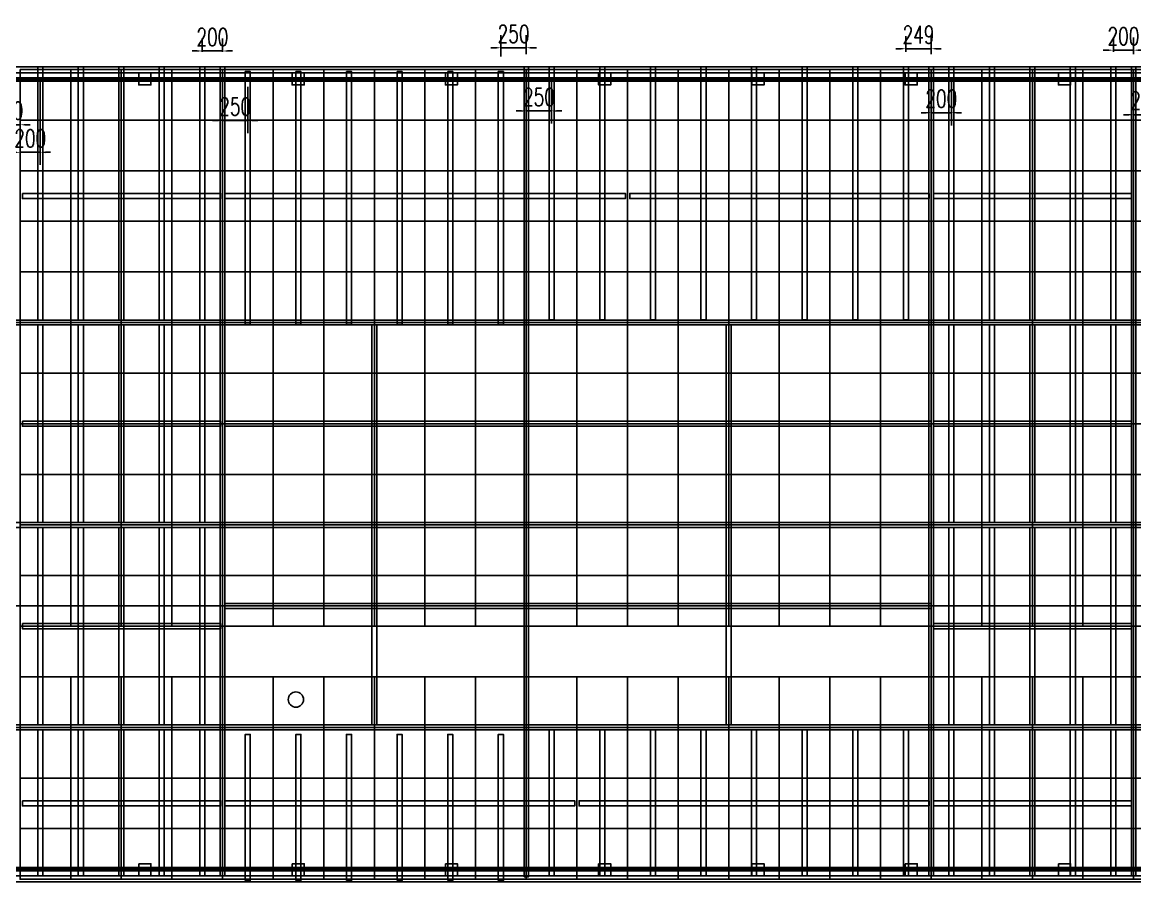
# Model space of a CAD drawing. Header units: millimetres. Extents: x -38645 to 143575, y -84298 to 156976.
# Drawn here: x 119966 to 130956, y -46953 to -38461 of the extents above; entities that cross this region are included whole.
import ezdxf

# ---------------------------------------------------------------- set-up
doc = ezdxf.new("R2010")
doc.units = ezdxf.units.MM
doc.header["$LTSCALE"] = 1000
for name, color, linetype in [('DOTE', 1, 'Continuous'), ('W-FLOAT_BOWL浮筒', 253, 'Continuous'), ('W-PLASTIC_RAILINGS塑木栏杆', 6, 'Continuous'), ('W-STEEL_FRAME钢架', 3, 'Continuous'), ('W-STEEL_KEEL钢龙骨', 5, 'Continuous')]:
    doc.layers.add(name, color=color, linetype=linetype)
doc.styles.add('STANDARD_T3', font='simplex.shx', dxfattribs={"width": 0.7, "bigfont": 'gbcbig.shx'})
doc.dimstyles.new('W&&50', dxfattribs={"dimtxt": 175, "dimasz": 50, "dimexe": 125, "dimexo": 150, "dimgap": 50, "dimtad": 1, "dimdec": 0, "dimzin": 0, "dimdsep": 46, "dimtxsty": 'STANDARD_T3', "dimcen": 0.09, "dimclrd": 1, "dimclre": 1, "dimclrt": 7, "dimazin": 2, "dimtfac": 1, "dimtdec": 0, "dimtix": 1, "dimtmove": 2, "dimatfit": 3, "dimfxl": 100, "dimtolj": 1, "dimtzin": 0, "dimarcsym": 0})

# ---------------------------------------------------------------- blocks, each defined once
blk = doc.blocks.new('*U303')
at = {"layer": 'W-STEEL_KEEL钢龙骨'}
for points in [[(-25, 3996), (25, 3996), (25, 1496), (-25, 1496)], [(-25, 1447), (25, 1447), (25, -505), (-25, -505)], [(-25, -2505), (25, -2505), (25, -553), (-25, -553)], [(-25, -3996), (25, -3996), (25, -2553), (-25, -2553)]]:
    blk.add_lwpolyline(points, close=True, dxfattribs=at)
blk = doc.blocks.new('*U304')
at = {"layer": 'W-STEEL_FRAME钢架', "color": 0, "linetype": 'ByBlock', "lineweight": -2, "transparency": 16777216}
for p in [(0, 0), (400, 0), (800, 0), (1200, 0), (1600, 0)]:
    blk.add_blockref('*U303', p, dxfattribs=at)
blk = doc.blocks.new('*U307')
at = {"layer": 'W-STEEL_KEEL钢龙骨'}
for points in [[(-25, 3996), (25, 3996), (25, 1496), (-25, 1496)], [(-25, -3996), (25, -3996), (25, -2553), (-25, -2553)]]:
    blk.add_lwpolyline(points, close=True, dxfattribs=at)
blk = doc.blocks.new('*U308')
at = {"layer": 'W-STEEL_FRAME钢架', "color": 0, "linetype": 'ByBlock', "lineweight": -2, "transparency": 16777216}
for p in [(0, 0), (500, 0), (1000, 0), (1500, 0), (2000, 0), (2500, 0)]:
    blk.add_blockref('*U307', p, dxfattribs=at)
blk = doc.blocks.new('*U309')
at = {"layer": 'W-STEEL_KEEL钢龙骨'}
for points in [[(-25, 3996), (25, 3996), (25, 1496), (-25, 1496)], [(-25, -3996), (25, -3996), (25, -2553), (-25, -2553)]]:
    blk.add_lwpolyline(points, close=True, dxfattribs=at)
blk = doc.blocks.new('*U310')
at = {"layer": 'W-STEEL_FRAME钢架', "color": 0, "linetype": 'ByBlock', "lineweight": -2, "transparency": 16777216}
for p in [(0, 0), (500, 0), (1000, 0), (1500, 0), (2000, 0), (2500, 0), (3000, 0), (3500, 0)]:
    blk.add_blockref('*U309', p, dxfattribs=at)
blk = doc.blocks.new('*U329')
at = {"layer": 'W-STEEL_FRAME钢架'}
blk.add_lwpolyline([(-60, 60), (60, 60), (60, -60), (-60, -60)], close=True, dxfattribs=at)
blk = doc.blocks.new('*U330')
at = {"layer": 'W-STEEL_FRAME钢架', "color": 0, "linetype": 'ByBlock', "lineweight": -2, "transparency": 16777216}
for p in [(15140, 0), (16654, 0), (18168, 0), (19682, 0), (21196, 0), (22710, 0), (24224, 0)]:
    blk.add_blockref('*U329', p, dxfattribs=at)
blk = doc.blocks.new('*U331')
at = {"layer": 'W-STEEL_FRAME钢架'}
blk.add_lwpolyline([(-60, 60), (60, 60), (60, -60), (-60, -60)], close=True, dxfattribs=at)
blk = doc.blocks.new('*U332')
at = {"layer": 'W-STEEL_FRAME钢架', "color": 0, "linetype": 'ByBlock', "lineweight": -2, "transparency": 16777216}
for p in [(15140, 0), (16654, 0), (18168, 0), (19682, 0), (21196, 0), (22710, 0), (24224, 0)]:
    blk.add_blockref('*U331', p, dxfattribs=at)
blk = doc.blocks.new('9040')
for centre in [(750, -3750), (8250, -3750)]:
    blk.add_circle(centre, 75)
at = {"layer": 'DOTE'}
for p, q in [((0, -5000), (0, 1000)), ((3000, -5000), (3000, 1000)), ((6000, -5000), (6000, 1000)), ((9000, -5000), (9000, 1000)), ((-1000, 0), (10000, 0)), ((-1000, -2800), (10000, -2800)), ((-1000, -4000), (10000, -4000))]:
    blk.add_line(p, q, dxfattribs=at)
at = {"layer": 'W-STEEL_FRAME钢架'}
blk.add_lwpolyline([(0, 0), (9000, 0), (9000, -4000), (0, -4000)], close=True, dxfattribs=at)
blk = doc.blocks.new('7040')
blk.add_circle((725, -3725), 75)
at = {"layer": 'DOTE'}
for p, q in [((0, -5000), (0, 1000)), ((3000, -5000), (3000, 1000)), ((7000, -5000), (7000, 1000)), ((-1000, 0), (8000, 0)), ((-1000, -2800), (8000, -2800)), ((-1000, -4000), (8000, -4000))]:
    blk.add_line(p, q, dxfattribs=at)
blk = doc.blocks.new('*U320')
at = {"layer": 'W-STEEL_KEEL钢龙骨'}
for points in [[(-25, 3996), (25, 3996), (25, 1496), (-25, 1496)], [(-25, 1447), (25, 1447), (25, -505), (-25, -505)], [(-25, -2505), (25, -2505), (25, -553), (-25, -553)], [(-25, -3996), (25, -3996), (25, -2553), (-25, -2553)]]:
    blk.add_lwpolyline(points, close=True, dxfattribs=at)
blk = doc.blocks.new('*U321')
at = {"layer": 'W-STEEL_FRAME钢架', "color": 0, "linetype": 'ByBlock', "lineweight": -2, "transparency": 16777216}
for p in [(0, 0), (400, 0), (800, 0), (1200, 0), (1600, 0)]:
    blk.add_blockref('*U320', p, dxfattribs=at)
blk = doc.blocks.new('*D344')
at = {"layer": 'Defpoints', "color": 0, "transparency": 16777216}
for p in [(119695, -38903), (119945, -38928), (119945, -39474)]:
    blk.add_point(p, dxfattribs=at)
at = {"layer": 'W-STEEL_FRAME钢架', "color": 1, "lineweight": -2, "transparency": 16777216}
for p, q in [((119695, -39053), (119695, -39599)), ((119945, -39078), (119945, -39599)), ((119645, -39474), (119595, -39474)), ((119695, -39474), (119945, -39474)), ((119995, -39474), (120045, -39474))]:
    blk.add_line(p, q, dxfattribs=at)
at = {"layer": 'W-STEEL_FRAME钢架', "color": 1, "transparency": 16777216}
for points in [[(119645, -39466), (119645, -39482), (119695, -39474)], [(119995, -39466), (119995, -39482), (119945, -39474)]]:
    blk.add_solid(points, dxfattribs=at)
at = {"layer": 'W-STEEL_FRAME钢架', "color": 7, "transparency": 16777216, "insert": (119820, -39336), "char_height": 175, "attachment_point": 5, "style": 'STANDARD_T3'}
blk.add_mtext('\\A1;250', dxfattribs=at)
blk = doc.blocks.new('*D345')
at = {"layer": 'Defpoints', "color": 0, "transparency": 16777216}
for p in [(120145, -38903), (119945, -38928), (120145, -39746)]:
    blk.add_point(p, dxfattribs=at)
at = {"layer": 'W-STEEL_FRAME钢架', "color": 1, "lineweight": -2, "transparency": 16777216}
for p, q in [((119945, -39078), (119945, -39871)), ((120145, -39053), (120145, -39871)), ((119895, -39746), (119845, -39746)), ((119945, -39746), (120145, -39746)), ((120195, -39746), (120245, -39746))]:
    blk.add_line(p, q, dxfattribs=at)
at = {"layer": 'W-STEEL_FRAME钢架', "color": 1, "transparency": 16777216}
for points in [[(119895, -39738), (119895, -39755), (119945, -39746)], [(120195, -39738), (120195, -39755), (120145, -39746)]]:
    blk.add_solid(points, dxfattribs=at)
at = {"layer": 'W-STEEL_FRAME钢架', "color": 7, "transparency": 16777216, "insert": (120045, -39609), "char_height": 175, "attachment_point": 5, "style": 'STANDARD_T3'}
blk.add_mtext('\\A1;200', dxfattribs=at)
blk = doc.blocks.new('*D346')
at = {"layer": 'Defpoints', "color": 0, "transparency": 16777216}
for p in [(121945, -38745), (121745, -38903), (121945, -38903)]:
    blk.add_point(p, dxfattribs=at)
at = {"layer": 'W-STEEL_FRAME钢架', "color": 1, "lineweight": -2, "transparency": 16777216}
for p, q in [((121745, -38753), (121745, -38620)), ((121945, -38753), (121945, -38620)), ((121695, -38745), (121645, -38745)), ((121745, -38745), (121945, -38745)), ((121995, -38745), (122045, -38745))]:
    blk.add_line(p, q, dxfattribs=at)
at = {"layer": 'W-STEEL_FRAME钢架', "color": 1, "transparency": 16777216}
for points in [[(121695, -38737), (121695, -38753), (121745, -38745)], [(121995, -38737), (121995, -38753), (121945, -38745)]]:
    blk.add_solid(points, dxfattribs=at)
at = {"layer": 'W-STEEL_FRAME钢架', "color": 7, "transparency": 16777216, "insert": (121845, -38608), "char_height": 175, "attachment_point": 5, "style": 'STANDARD_T3'}
blk.add_mtext('\\A1;200', dxfattribs=at)
blk = doc.blocks.new('*D347')
at = {"layer": 'Defpoints', "color": 0, "transparency": 16777216}
for p in [(121945, -38903), (122194, -38949), (122194, -39432)]:
    blk.add_point(p, dxfattribs=at)
at = {"layer": 'W-STEEL_FRAME钢架', "color": 1, "lineweight": -2, "transparency": 16777216}
for p, q in [((121945, -39053), (121945, -39557)), ((122194, -39099), (122194, -39557)), ((121895, -39432), (121845, -39432)), ((121945, -39432), (122194, -39432)), ((122244, -39432), (122294, -39432))]:
    blk.add_line(p, q, dxfattribs=at)
at = {"layer": 'W-STEEL_FRAME钢架', "color": 1, "transparency": 16777216}
for points in [[(121895, -39423), (121895, -39440), (121945, -39432)], [(122244, -39423), (122244, -39440), (122194, -39432)]]:
    blk.add_solid(points, dxfattribs=at)
at = {"layer": 'W-STEEL_FRAME钢架', "color": 7, "transparency": 16777216, "insert": (122070, -39294), "char_height": 175, "attachment_point": 5, "style": 'STANDARD_T3'}
blk.add_mtext('\\A1;250', dxfattribs=at)
blk = doc.blocks.new('*D348')
at = {"layer": 'Defpoints', "color": 0, "transparency": 16777216}
for p in [(124945, -38713), (124694, -38949), (124945, -38928)]:
    blk.add_point(p, dxfattribs=at)
at = {"layer": 'W-STEEL_FRAME钢架', "color": 1, "lineweight": -2, "transparency": 16777216}
for p, q in [((124694, -38799), (124694, -38588)), ((124945, -38778), (124945, -38588)), ((124644, -38713), (124594, -38713)), ((124694, -38713), (124945, -38713)), ((124995, -38713), (125045, -38713))]:
    blk.add_line(p, q, dxfattribs=at)
at = {"layer": 'W-STEEL_FRAME钢架', "color": 1, "transparency": 16777216}
for points in [[(124644, -38705), (124644, -38722), (124694, -38713)], [(124995, -38705), (124995, -38722), (124945, -38713)]]:
    blk.add_solid(points, dxfattribs=at)
at = {"layer": 'W-STEEL_FRAME钢架', "color": 7, "transparency": 16777216, "insert": (124820, -38576), "char_height": 175, "attachment_point": 5, "style": 'STANDARD_T3'}
blk.add_mtext('\\A1;250', dxfattribs=at)
blk = doc.blocks.new('*D349')
at = {"layer": 'Defpoints', "color": 0, "transparency": 16777216}
for p in [(124946, -38903), (125196, -38903), (125196, -39337)]:
    blk.add_point(p, dxfattribs=at)
at = {"layer": 'W-STEEL_FRAME钢架', "color": 1, "lineweight": -2, "transparency": 16777216}
for p, q in [((124946, -39053), (124946, -39462)), ((125196, -39053), (125196, -39462)), ((124896, -39337), (124846, -39337)), ((124946, -39337), (125196, -39337)), ((125246, -39337), (125296, -39337))]:
    blk.add_line(p, q, dxfattribs=at)
at = {"layer": 'W-STEEL_FRAME钢架', "color": 1, "transparency": 16777216}
for points in [[(124896, -39329), (124896, -39346), (124946, -39337)], [(125246, -39329), (125246, -39346), (125196, -39337)]]:
    blk.add_solid(points, dxfattribs=at)
at = {"layer": 'W-STEEL_FRAME钢架', "color": 7, "transparency": 16777216, "insert": (125071, -39200), "char_height": 175, "attachment_point": 5, "style": 'STANDARD_T3'}
blk.add_mtext('\\A1;250', dxfattribs=at)
blk = doc.blocks.new('*D337')
at = {"layer": 'Defpoints', "color": 0, "transparency": 16777216}
for p in [(128945, -38723), (128696, -38903), (128945, -38928)]:
    blk.add_point(p, dxfattribs=at)
at = {"layer": 'W-STEEL_FRAME钢架', "color": 1, "lineweight": -2, "transparency": 16777216}
for p, q in [((128696, -38753), (128696, -38598)), ((128945, -38778), (128945, -38598)), ((128646, -38723), (128596, -38723)), ((128696, -38723), (128945, -38723)), ((128995, -38723), (129045, -38723))]:
    blk.add_line(p, q, dxfattribs=at)
at = {"layer": 'W-STEEL_FRAME钢架', "color": 1, "transparency": 16777216}
for points in [[(128646, -38714), (128646, -38731), (128696, -38723)], [(128995, -38714), (128995, -38731), (128945, -38723)]]:
    blk.add_solid(points, dxfattribs=at)
at = {"layer": 'W-STEEL_FRAME钢架', "color": 7, "transparency": 16777216, "insert": (128820, -38585), "char_height": 175, "attachment_point": 5, "style": 'STANDARD_T3'}
blk.add_mtext('\\A1;249', dxfattribs=at)
blk = doc.blocks.new('*D350')
at = {"layer": 'Defpoints', "color": 0, "transparency": 16777216}
for p in [(128945, -38903), (129145, -38903), (129145, -39355)]:
    blk.add_point(p, dxfattribs=at)
at = {"layer": 'W-STEEL_FRAME钢架', "color": 1, "lineweight": -2, "transparency": 16777216}
for p, q in [((128945, -39053), (128945, -39480)), ((129145, -39053), (129145, -39480)), ((128895, -39355), (128845, -39355)), ((128945, -39355), (129145, -39355)), ((129195, -39355), (129245, -39355))]:
    blk.add_line(p, q, dxfattribs=at)
at = {"layer": 'W-STEEL_FRAME钢架', "color": 1, "transparency": 16777216}
for points in [[(128895, -39346), (128895, -39363), (128945, -39355)], [(129195, -39346), (129195, -39363), (129145, -39355)]]:
    blk.add_solid(points, dxfattribs=at)
at = {"layer": 'W-STEEL_FRAME钢架', "color": 7, "transparency": 16777216, "insert": (129045, -39217), "char_height": 175, "attachment_point": 5, "style": 'STANDARD_T3'}
blk.add_mtext('\\A1;200', dxfattribs=at)
blk = doc.blocks.new('*D351')
at = {"layer": 'Defpoints', "color": 0, "transparency": 16777216}
for p in [(130945, -38737), (130745, -38903), (130945, -38928)]:
    blk.add_point(p, dxfattribs=at)
at = {"layer": 'W-STEEL_FRAME钢架', "color": 1, "lineweight": -2, "transparency": 16777216}
for p, q in [((130745, -38753), (130745, -38612)), ((130945, -38778), (130945, -38612)), ((130695, -38737), (130645, -38737)), ((130745, -38737), (130945, -38737)), ((130995, -38737), (131045, -38737))]:
    blk.add_line(p, q, dxfattribs=at)
at = {"layer": 'W-STEEL_FRAME钢架', "color": 1, "transparency": 16777216}
for points in [[(130695, -38729), (130695, -38745), (130745, -38737)], [(130995, -38729), (130995, -38745), (130945, -38737)]]:
    blk.add_solid(points, dxfattribs=at)
at = {"layer": 'W-STEEL_FRAME钢架', "color": 7, "transparency": 16777216, "insert": (130845, -38599), "char_height": 175, "attachment_point": 5, "style": 'STANDARD_T3'}
blk.add_mtext('\\A1;200', dxfattribs=at)
blk = doc.blocks.new('*D352')
at = {"layer": 'Defpoints', "color": 0, "transparency": 16777216}
for p in [(131195, -38903), (130945, -38928), (131195, -39375)]:
    blk.add_point(p, dxfattribs=at)
at = {"layer": 'W-STEEL_FRAME钢架', "color": 1, "lineweight": -2, "transparency": 16777216}
for p, q in [((130945, -39078), (130945, -39500)), ((131195, -39053), (131195, -39500)), ((130895, -39375), (130845, -39375)), ((130945, -39375), (131195, -39375)), ((131245, -39375), (131295, -39375))]:
    blk.add_line(p, q, dxfattribs=at)
at = {"layer": 'W-STEEL_FRAME钢架', "color": 1, "transparency": 16777216}
for points in [[(130895, -39366), (130895, -39383), (130945, -39375)], [(131245, -39366), (131245, -39383), (131195, -39375)]]:
    blk.add_solid(points, dxfattribs=at)
at = {"layer": 'W-STEEL_FRAME钢架', "color": 7, "transparency": 16777216, "insert": (131070, -39237), "char_height": 175, "attachment_point": 5, "style": 'STANDARD_T3'}
blk.add_mtext('\\A1;250', dxfattribs=at)

msp = doc.modelspace()

# ---------------------------------------------------------------- linework, layer by layer
at = {"layer": 'W-FLOAT_BOWL浮筒'}
for points in [[(119944.9, -38927.9), (120444.9, -38927.9), (120444.9, -39427.9), (119944.9, -39427.9)], [(120444.9, -38927.9), (120944.9, -38927.9), (120944.9, -39427.9), (120444.9, -39427.9)], [(120944.9, -38927.9), (121444.9, -38927.9), (121444.9, -39427.9), (120944.9, -39427.9)], [(121444.9, -38927.9), (121944.9, -38927.9), (121944.9, -39427.9), (121444.9, -39427.9)], [(121944.9, -38927.9), (122444.9, -38927.9), (122444.9, -39427.9), (121944.9, -39427.9)], [(122444.9, -38927.9), (122944.9, -38927.9), (122944.9, -39427.9), (122444.9, -39427.9)], [(122944.9, -38927.9), (123444.9, -38927.9), (123444.9, -39427.9), (122944.9, -39427.9)], [(123444.9, -38927.9), (123944.9, -38927.9), (123944.9, -39427.9), (123444.9, -39427.9)], [(123944.9, -38927.9), (124444.9, -38927.9), (124444.9, -39427.9), (123944.9, -39427.9)], [(124444.9, -38927.9), (124944.9, -38927.9), (124944.9, -39427.9), (124444.9, -39427.9)], [(124944.9, -38927.9), (125444.9, -38927.9), (125444.9, -39427.9), (124944.9, -39427.9)], [(125444.9, -38927.9), (125944.9, -38927.9), (125944.9, -39427.9), (125444.9, -39427.9)], [(125944.9, -38927.9), (126444.9, -38927.9), (126444.9, -39427.9), (125944.9, -39427.9)], [(126444.9, -38927.9), (126944.9, -38927.9), (126944.9, -39427.9), (126444.9, -39427.9)], [(126944.9, -38927.9), (127444.9, -38927.9), (127444.9, -39427.9), (126944.9, -39427.9)], [(127444.9, -38927.9), (127944.9, -38927.9), (127944.9, -39427.9), (127444.9, -39427.9)], [(127944.9, -38927.9), (128444.9, -38927.9), (128444.9, -39427.9), (127944.9, -39427.9)], [(128444.9, -38927.9), (128944.9, -38927.9), (128944.9, -39427.9), (128444.9, -39427.9)], [(128944.9, -38927.9), (129444.9, -38927.9), (129444.9, -39427.9), (128944.9, -39427.9)], [(129444.9, -38927.9), (129944.9, -38927.9), (129944.9, -39427.9), (129444.9, -39427.9)], [(129944.9, -38927.9), (130444.9, -38927.9), (130444.9, -39427.9), (129944.9, -39427.9)], [(130444.9, -38927.9), (130944.9, -38927.9), (130944.9, -39427.9), (130444.9, -39427.9)], [(130944.9, -38927.9), (131444.9, -38927.9), (131444.9, -39427.9), (130944.9, -39427.9)], [(119944.9, -39427.9), (120444.9, -39427.9), (120444.9, -39927.9), (119944.9, -39927.9)], [(120444.9, -39427.9), (120944.9, -39427.9), (120944.9, -39927.9), (120444.9, -39927.9)], [(120944.9, -39427.9), (121444.9, -39427.9), (121444.9, -39927.9), (120944.9, -39927.9)], [(121444.9, -39427.9), (121944.9, -39427.9), (121944.9, -39927.9), (121444.9, -39927.9)], [(121944.9, -39427.9), (122444.9, -39427.9), (122444.9, -39927.9), (121944.9, -39927.9)], [(122444.9, -39427.9), (122944.9, -39427.9), (122944.9, -39927.9), (122444.9, -39927.9)], [(122944.9, -39427.9), (123444.9, -39427.9), (123444.9, -39927.9), (122944.9, -39927.9)], [(123444.9, -39427.9), (123944.9, -39427.9), (123944.9, -39927.9), (123444.9, -39927.9)], [(123944.9, -39427.9), (124444.9, -39427.9), (124444.9, -39927.9), (123944.9, -39927.9)], [(124444.9, -39427.9), (124944.9, -39427.9), (124944.9, -39927.9), (124444.9, -39927.9)], [(124944.9, -39427.9), (125444.9, -39427.9), (125444.9, -39927.9), (124944.9, -39927.9)], [(125444.9, -39427.9), (125944.9, -39427.9), (125944.9, -39927.9), (125444.9, -39927.9)], [(125944.9, -39427.9), (126444.9, -39427.9), (126444.9, -39927.9), (125944.9, -39927.9)], [(126444.9, -39427.9), (126944.9, -39427.9), (126944.9, -39927.9), (126444.9, -39927.9)], [(126944.9, -39427.9), (127444.9, -39427.9), (127444.9, -39927.9), (126944.9, -39927.9)], [(127444.9, -39427.9), (127944.9, -39427.9), (127944.9, -39927.9), (127444.9, -39927.9)], [(127944.9, -39427.9), (128444.9, -39427.9), (128444.9, -39927.9), (127944.9, -39927.9)], [(128444.9, -39427.9), (128944.9, -39427.9), (128944.9, -39927.9), (128444.9, -39927.9)], [(128944.9, -39427.9), (129444.9, -39427.9), (129444.9, -39927.9), (128944.9, -39927.9)], [(129444.9, -39427.9), (129944.9, -39427.9), (129944.9, -39927.9), (129444.9, -39927.9)], [(129944.9, -39427.9), (130444.9, -39427.9), (130444.9, -39927.9), (129944.9, -39927.9)], [(130444.9, -39427.9), (130944.9, -39427.9), (130944.9, -39927.9), (130444.9, -39927.9)], [(130944.9, -39427.9), (131444.9, -39427.9), (131444.9, -39927.9), (130944.9, -39927.9)], [(119944.9, -39927.9), (120444.9, -39927.9), (120444.9, -40427.9), (119944.9, -40427.9)], [(120444.9, -39927.9), (120944.9, -39927.9), (120944.9, -40427.9), (120444.9, -40427.9)], [(120944.9, -39927.9), (121444.9, -39927.9), (121444.9, -40427.9), (120944.9, -40427.9)], [(121444.9, -39927.9), (121944.9, -39927.9), (121944.9, -40427.9), (121444.9, -40427.9)], [(121944.9, -39927.9), (122444.9, -39927.9), (122444.9, -40427.9), (121944.9, -40427.9)], [(122444.9, -39927.9), (122944.9, -39927.9), (122944.9, -40427.9), (122444.9, -40427.9)], [(122944.9, -39927.9), (123444.9, -39927.9), (123444.9, -40427.9), (122944.9, -40427.9)], [(123444.9, -39927.9), (123944.9, -39927.9), (123944.9, -40427.9), (123444.9, -40427.9)], [(123944.9, -39927.9), (124444.9, -39927.9), (124444.9, -40427.9), (123944.9, -40427.9)], [(124444.9, -39927.9), (124944.9, -39927.9), (124944.9, -40427.9), (124444.9, -40427.9)], [(124944.9, -39927.9), (125444.9, -39927.9), (125444.9, -40427.9), (124944.9, -40427.9)], [(125444.9, -39927.9), (125944.9, -39927.9), (125944.9, -40427.9), (125444.9, -40427.9)], [(125944.9, -39927.9), (126444.9, -39927.9), (126444.9, -40427.9), (125944.9, -40427.9)], [(126444.9, -39927.9), (126944.9, -39927.9), (126944.9, -40427.9), (126444.9, -40427.9)], [(126944.9, -39927.9), (127444.9, -39927.9), (127444.9, -40427.9), (126944.9, -40427.9)], [(127444.9, -39927.9), (127944.9, -39927.9), (127944.9, -40427.9), (127444.9, -40427.9)], [(127944.9, -39927.9), (128444.9, -39927.9), (128444.9, -40427.9), (127944.9, -40427.9)], [(128444.9, -39927.9), (128944.9, -39927.9), (128944.9, -40427.9), (128444.9, -40427.9)], [(128944.9, -39927.9), (129444.9, -39927.9), (129444.9, -40427.9), (128944.9, -40427.9)], [(129444.9, -39927.9), (129944.9, -39927.9), (129944.9, -40427.9), (129444.9, -40427.9)], [(129944.9, -39927.9), (130444.9, -39927.9), (130444.9, -40427.9), (129944.9, -40427.9)], [(130444.9, -39927.9), (130944.9, -39927.9), (130944.9, -40427.9), (130444.9, -40427.9)], [(130944.9, -39927.9), (131444.9, -39927.9), (131444.9, -40427.9), (130944.9, -40427.9)], [(119944.9, -40427.9), (120444.9, -40427.9), (120444.9, -40927.9), (119944.9, -40927.9)], [(120444.9, -40427.9), (120944.9, -40427.9), (120944.9, -40927.9), (120444.9, -40927.9)], [(120944.9, -40427.9), (121444.9, -40427.9), (121444.9, -40927.9), (120944.9, -40927.9)], [(121444.9, -40427.9), (121944.9, -40427.9), (121944.9, -40927.9), (121444.9, -40927.9)], [(121944.9, -40427.9), (122444.9, -40427.9), (122444.9, -40927.9), (121944.9, -40927.9)], [(122444.9, -40427.9), (122944.9, -40427.9), (122944.9, -40927.9), (122444.9, -40927.9)], [(122944.9, -40427.9), (123444.9, -40427.9), (123444.9, -40927.9), (122944.9, -40927.9)], [(123444.9, -40427.9), (123944.9, -40427.9), (123944.9, -40927.9), (123444.9, -40927.9)], [(123944.9, -40427.9), (124444.9, -40427.9), (124444.9, -40927.9), (123944.9, -40927.9)], [(124444.9, -40427.9), (124944.9, -40427.9), (124944.9, -40927.9), (124444.9, -40927.9)], [(124944.9, -40427.9), (125444.9, -40427.9), (125444.9, -40927.9), (124944.9, -40927.9)], [(125444.9, -40427.9), (125944.9, -40427.9), (125944.9, -40927.9), (125444.9, -40927.9)], [(125944.9, -40427.9), (126444.9, -40427.9), (126444.9, -40927.9), (125944.9, -40927.9)], [(126444.9, -40427.9), (126944.9, -40427.9), (126944.9, -40927.9), (126444.9, -40927.9)], [(126944.9, -40427.9), (127444.9, -40427.9), (127444.9, -40927.9), (126944.9, -40927.9)], [(127444.9, -40427.9), (127944.9, -40427.9), (127944.9, -40927.9), (127444.9, -40927.9)], [(127944.9, -40427.9), (128444.9, -40427.9), (128444.9, -40927.9), (127944.9, -40927.9)], [(128444.9, -40427.9), (128944.9, -40427.9), (128944.9, -40927.9), (128444.9, -40927.9)], [(128944.9, -40427.9), (129444.9, -40427.9), (129444.9, -40927.9), (128944.9, -40927.9)], [(129444.9, -40427.9), (129944.9, -40427.9), (129944.9, -40927.9), (129444.9, -40927.9)], [(129944.9, -40427.9), (130444.9, -40427.9), (130444.9, -40927.9), (129944.9, -40927.9)], [(130444.9, -40427.9), (130944.9, -40427.9), (130944.9, -40927.9), (130444.9, -40927.9)], [(130944.9, -40427.9), (131444.9, -40427.9), (131444.9, -40927.9), (130944.9, -40927.9)], [(119944.9, -40927.9), (120444.9, -40927.9), (120444.9, -41427.9), (119944.9, -41427.9)], [(120444.9, -40927.9), (120944.9, -40927.9), (120944.9, -41427.9), (120444.9, -41427.9)], [(120944.9, -40927.9), (121444.9, -40927.9), (121444.9, -41427.9), (120944.9, -41427.9)], [(121444.9, -40927.9), (121944.9, -40927.9), (121944.9, -41427.9), (121444.9, -41427.9)], [(121944.9, -40927.9), (122444.9, -40927.9), (122444.9, -41427.9), (121944.9, -41427.9)], [(122444.9, -40927.9), (122944.9, -40927.9), (122944.9, -41427.9), (122444.9, -41427.9)], [(122944.9, -40927.9), (123444.9, -40927.9), (123444.9, -41427.9), (122944.9, -41427.9)], [(123444.9, -40927.9), (123944.9, -40927.9), (123944.9, -41427.9), (123444.9, -41427.9)], [(123944.9, -40927.9), (124444.9, -40927.9), (124444.9, -41427.9), (123944.9, -41427.9)], [(124444.9, -40927.9), (124944.9, -40927.9), (124944.9, -41427.9), (124444.9, -41427.9)], [(124944.9, -40927.9), (125444.9, -40927.9), (125444.9, -41427.9), (124944.9, -41427.9)], [(125444.9, -40927.9), (125944.9, -40927.9), (125944.9, -41427.9), (125444.9, -41427.9)], [(125944.9, -40927.9), (126444.9, -40927.9), (126444.9, -41427.9), (125944.9, -41427.9)], [(126444.9, -40927.9), (126944.9, -40927.9), (126944.9, -41427.9), (126444.9, -41427.9)], [(126944.9, -40927.9), (127444.9, -40927.9), (127444.9, -41427.9), (126944.9, -41427.9)], [(127444.9, -40927.9), (127944.9, -40927.9), (127944.9, -41427.9), (127444.9, -41427.9)], [(127944.9, -40927.9), (128444.9, -40927.9), (128444.9, -41427.9), (127944.9, -41427.9)], [(128444.9, -40927.9), (128944.9, -40927.9), (128944.9, -41427.9), (128444.9, -41427.9)], [(128944.9, -40927.9), (129444.9, -40927.9), (129444.9, -41427.9), (128944.9, -41427.9)], [(129444.9, -40927.9), (129944.9, -40927.9), (129944.9, -41427.9), (129444.9, -41427.9)], [(129944.9, -40927.9), (130444.9, -40927.9), (130444.9, -41427.9), (129944.9, -41427.9)], [(130444.9, -40927.9), (130944.9, -40927.9), (130944.9, -41427.9), (130444.9, -41427.9)], [(130944.9, -40927.9), (131444.9, -40927.9), (131444.9, -41427.9), (130944.9, -41427.9)], [(119944.9, -41427.9), (120444.9, -41427.9), (120444.9, -41927.9), (119944.9, -41927.9)], [(120444.9, -41427.9), (120944.9, -41427.9), (120944.9, -41927.9), (120444.9, -41927.9)], [(120944.9, -41427.9), (121444.9, -41427.9), (121444.9, -41927.9), (120944.9, -41927.9)], [(121444.9, -41427.9), (121944.9, -41427.9), (121944.9, -41927.9), (121444.9, -41927.9)], [(121944.9, -41427.9), (122444.9, -41427.9), (122444.9, -41927.9), (121944.9, -41927.9)], [(122444.9, -41427.9), (122944.9, -41427.9), (122944.9, -41927.9), (122444.9, -41927.9)], [(122944.9, -41427.9), (123444.9, -41427.9), (123444.9, -41927.9), (122944.9, -41927.9)], [(123444.9, -41427.9), (123944.9, -41427.9), (123944.9, -41927.9), (123444.9, -41927.9)], [(123944.9, -41427.9), (124444.9, -41427.9), (124444.9, -41927.9), (123944.9, -41927.9)], [(124444.9, -41427.9), (124944.9, -41427.9), (124944.9, -41927.9), (124444.9, -41927.9)], [(124944.9, -41427.9), (125444.9, -41427.9), (125444.9, -41927.9), (124944.9, -41927.9)], [(125444.9, -41427.9), (125944.9, -41427.9), (125944.9, -41927.9), (125444.9, -41927.9)], [(125944.9, -41427.9), (126444.9, -41427.9), (126444.9, -41927.9), (125944.9, -41927.9)], [(126444.9, -41427.9), (126944.9, -41427.9), (126944.9, -41927.9), (126444.9, -41927.9)], [(126944.9, -41427.9), (127444.9, -41427.9), (127444.9, -41927.9), (126944.9, -41927.9)], [(127444.9, -41427.9), (127944.9, -41427.9), (127944.9, -41927.9), (127444.9, -41927.9)], [(127944.9, -41427.9), (128444.9, -41427.9), (128444.9, -41927.9), (127944.9, -41927.9)], [(128444.9, -41427.9), (128944.9, -41427.9), (128944.9, -41927.9), (128444.9, -41927.9)], [(128944.9, -41427.9), (129444.9, -41427.9), (129444.9, -41927.9), (128944.9, -41927.9)], [(129444.9, -41427.9), (129944.9, -41427.9), (129944.9, -41927.9), (129444.9, -41927.9)], [(129944.9, -41427.9), (130444.9, -41427.9), (130444.9, -41927.9), (129944.9, -41927.9)], [(130444.9, -41427.9), (130944.9, -41427.9), (130944.9, -41927.9), (130444.9, -41927.9)], [(130944.9, -41427.9), (131444.9, -41427.9), (131444.9, -41927.9), (130944.9, -41927.9)], [(119944.9, -41927.9), (120444.9, -41927.9), (120444.9, -42427.9), (119944.9, -42427.9)], [(120444.9, -41927.9), (120944.9, -41927.9), (120944.9, -42427.9), (120444.9, -42427.9)], [(120944.9, -41927.9), (121444.9, -41927.9), (121444.9, -42427.9), (120944.9, -42427.9)], [(121444.9, -41927.9), (121944.9, -41927.9), (121944.9, -42427.9), (121444.9, -42427.9)], [(121944.9, -41927.9), (122444.9, -41927.9), (122444.9, -42427.9), (121944.9, -42427.9)], [(122444.9, -41927.9), (122944.9, -41927.9), (122944.9, -42427.9), (122444.9, -42427.9)], [(122944.9, -41927.9), (123444.9, -41927.9), (123444.9, -42427.9), (122944.9, -42427.9)], [(123444.9, -41927.9), (123944.9, -41927.9), (123944.9, -42427.9), (123444.9, -42427.9)], [(123944.9, -41927.9), (124444.9, -41927.9), (124444.9, -42427.9), (123944.9, -42427.9)], [(124444.9, -41927.9), (124944.9, -41927.9), (124944.9, -42427.9), (124444.9, -42427.9)], [(124944.9, -41927.9), (125444.9, -41927.9), (125444.9, -42427.9), (124944.9, -42427.9)], [(125444.9, -41927.9), (125944.9, -41927.9), (125944.9, -42427.9), (125444.9, -42427.9)], [(125944.9, -41927.9), (126444.9, -41927.9), (126444.9, -42427.9), (125944.9, -42427.9)], [(126444.9, -41927.9), (126944.9, -41927.9), (126944.9, -42427.9), (126444.9, -42427.9)], [(126944.9, -41927.9), (127444.9, -41927.9), (127444.9, -42427.9), (126944.9, -42427.9)], [(127444.9, -41927.9), (127944.9, -41927.9), (127944.9, -42427.9), (127444.9, -42427.9)], [(127944.9, -41927.9), (128444.9, -41927.9), (128444.9, -42427.9), (127944.9, -42427.9)], [(128444.9, -41927.9), (128944.9, -41927.9), (128944.9, -42427.9), (128444.9, -42427.9)], [(128944.9, -41927.9), (129444.9, -41927.9), (129444.9, -42427.9), (128944.9, -42427.9)], [(129444.9, -41927.9), (129944.9, -41927.9), (129944.9, -42427.9), (129444.9, -42427.9)], [(129944.9, -41927.9), (130444.9, -41927.9), (130444.9, -42427.9), (129944.9, -42427.9)], [(130444.9, -41927.9), (130944.9, -41927.9), (130944.9, -42427.9), (130444.9, -42427.9)], [(130944.9, -41927.9), (131444.9, -41927.9), (131444.9, -42427.9), (130944.9, -42427.9)], [(119944.9, -42427.9), (120444.9, -42427.9), (120444.9, -42927.9), (119944.9, -42927.9)], [(120444.9, -42427.9), (120944.9, -42427.9), (120944.9, -42927.9), (120444.9, -42927.9)], [(120944.9, -42427.9), (121444.9, -42427.9), (121444.9, -42927.9), (120944.9, -42927.9)], [(121444.9, -42427.9), (121944.9, -42427.9), (121944.9, -42927.9), (121444.9, -42927.9)], [(121944.9, -42427.9), (122444.9, -42427.9), (122444.9, -42927.9), (121944.9, -42927.9)], [(122444.9, -42427.9), (122944.9, -42427.9), (122944.9, -42927.9), (122444.9, -42927.9)], [(122944.9, -42427.9), (123444.9, -42427.9), (123444.9, -42927.9), (122944.9, -42927.9)], [(123444.9, -42427.9), (123944.9, -42427.9), (123944.9, -42927.9), (123444.9, -42927.9)], [(123944.9, -42427.9), (124444.9, -42427.9), (124444.9, -42927.9), (123944.9, -42927.9)], [(124444.9, -42427.9), (124944.9, -42427.9), (124944.9, -42927.9), (124444.9, -42927.9)], [(124944.9, -42427.9), (125444.9, -42427.9), (125444.9, -42927.9), (124944.9, -42927.9)], [(125444.9, -42427.9), (125944.9, -42427.9), (125944.9, -42927.9), (125444.9, -42927.9)], [(125944.9, -42427.9), (126444.9, -42427.9), (126444.9, -42927.9), (125944.9, -42927.9)], [(126444.9, -42427.9), (126944.9, -42427.9), (126944.9, -42927.9), (126444.9, -42927.9)], [(126944.9, -42427.9), (127444.9, -42427.9), (127444.9, -42927.9), (126944.9, -42927.9)], [(127444.9, -42427.9), (127944.9, -42427.9), (127944.9, -42927.9), (127444.9, -42927.9)], [(127944.9, -42427.9), (128444.9, -42427.9), (128444.9, -42927.9), (127944.9, -42927.9)], [(128444.9, -42427.9), (128944.9, -42427.9), (128944.9, -42927.9), (128444.9, -42927.9)], [(128944.9, -42427.9), (129444.9, -42427.9), (129444.9, -42927.9), (128944.9, -42927.9)], [(129444.9, -42427.9), (129944.9, -42427.9), (129944.9, -42927.9), (129444.9, -42927.9)], [(129944.9, -42427.9), (130444.9, -42427.9), (130444.9, -42927.9), (129944.9, -42927.9)], [(130444.9, -42427.9), (130944.9, -42427.9), (130944.9, -42927.9), (130444.9, -42927.9)], [(130944.9, -42427.9), (131444.9, -42427.9), (131444.9, -42927.9), (130944.9, -42927.9)], [(119944.9, -42927.9), (120444.9, -42927.9), (120444.9, -43427.9), (119944.9, -43427.9)], [(120444.9, -42927.9), (120944.9, -42927.9), (120944.9, -43427.9), (120444.9, -43427.9)], [(120944.9, -42927.9), (121444.9, -42927.9), (121444.9, -43427.9), (120944.9, -43427.9)], [(121444.9, -42927.9), (121944.9, -42927.9), (121944.9, -43427.9), (121444.9, -43427.9)], [(121944.9, -42927.9), (122444.9, -42927.9), (122444.9, -43427.9), (121944.9, -43427.9)], [(122444.9, -42927.9), (122944.9, -42927.9), (122944.9, -43427.9), (122444.9, -43427.9)], [(122944.9, -42927.9), (123444.9, -42927.9), (123444.9, -43427.9), (122944.9, -43427.9)], [(123444.9, -42927.9), (123944.9, -42927.9), (123944.9, -43427.9), (123444.9, -43427.9)], [(123944.9, -42927.9), (124444.9, -42927.9), (124444.9, -43427.9), (123944.9, -43427.9)], [(124444.9, -42927.9), (124944.9, -42927.9), (124944.9, -43427.9), (124444.9, -43427.9)], [(124944.9, -42927.9), (125444.9, -42927.9), (125444.9, -43427.9), (124944.9, -43427.9)], [(125444.9, -42927.9), (125944.9, -42927.9), (125944.9, -43427.9), (125444.9, -43427.9)], [(125944.9, -42927.9), (126444.9, -42927.9), (126444.9, -43427.9), (125944.9, -43427.9)], [(126444.9, -42927.9), (126944.9, -42927.9), (126944.9, -43427.9), (126444.9, -43427.9)], [(126944.9, -42927.9), (127444.9, -42927.9), (127444.9, -43427.9), (126944.9, -43427.9)], [(127444.9, -42927.9), (127944.9, -42927.9), (127944.9, -43427.9), (127444.9, -43427.9)], [(127944.9, -42927.9), (128444.9, -42927.9), (128444.9, -43427.9), (127944.9, -43427.9)], [(128444.9, -42927.9), (128944.9, -42927.9), (128944.9, -43427.9), (128444.9, -43427.9)], [(128944.9, -42927.9), (129444.9, -42927.9), (129444.9, -43427.9), (128944.9, -43427.9)], [(129444.9, -42927.9), (129944.9, -42927.9), (129944.9, -43427.9), (129444.9, -43427.9)], [(129944.9, -42927.9), (130444.9, -42927.9), (130444.9, -43427.9), (129944.9, -43427.9)], [(130444.9, -42927.9), (130944.9, -42927.9), (130944.9, -43427.9), (130444.9, -43427.9)], [(130944.9, -42927.9), (131444.9, -42927.9), (131444.9, -43427.9), (130944.9, -43427.9)], [(119944.9, -43427.9), (120444.9, -43427.9), (120444.9, -43927.9), (119944.9, -43927.9)], [(120444.9, -43427.9), (120944.9, -43427.9), (120944.9, -43927.9), (120444.9, -43927.9)], [(120944.9, -43427.9), (121444.9, -43427.9), (121444.9, -43927.9), (120944.9, -43927.9)], [(121444.9, -43427.9), (121944.9, -43427.9), (121944.9, -43927.9), (121444.9, -43927.9)], [(121944.9, -43427.9), (122444.9, -43427.9), (122444.9, -43927.9), (121944.9, -43927.9)], [(122444.9, -43427.9), (122944.9, -43427.9), (122944.9, -43927.9), (122444.9, -43927.9)], [(122944.9, -43427.9), (123444.9, -43427.9), (123444.9, -43927.9), (122944.9, -43927.9)], [(123444.9, -43427.9), (123944.9, -43427.9), (123944.9, -43927.9), (123444.9, -43927.9)], [(123944.9, -43427.9), (124444.9, -43427.9), (124444.9, -43927.9), (123944.9, -43927.9)], [(124444.9, -43427.9), (124944.9, -43427.9), (124944.9, -43927.9), (124444.9, -43927.9)], [(124944.9, -43427.9), (125444.9, -43427.9), (125444.9, -43927.9), (124944.9, -43927.9)], [(125444.9, -43427.9), (125944.9, -43427.9), (125944.9, -43927.9), (125444.9, -43927.9)], [(125944.9, -43427.9), (126444.9, -43427.9), (126444.9, -43927.9), (125944.9, -43927.9)], [(126444.9, -43427.9), (126944.9, -43427.9), (126944.9, -43927.9), (126444.9, -43927.9)], [(126944.9, -43427.9), (127444.9, -43427.9), (127444.9, -43927.9), (126944.9, -43927.9)], [(127444.9, -43427.9), (127944.9, -43427.9), (127944.9, -43927.9), (127444.9, -43927.9)], [(127944.9, -43427.9), (128444.9, -43427.9), (128444.9, -43927.9), (127944.9, -43927.9)], [(128444.9, -43427.9), (128944.9, -43427.9), (128944.9, -43927.9), (128444.9, -43927.9)], [(128944.9, -43427.9), (129444.9, -43427.9), (129444.9, -43927.9), (128944.9, -43927.9)], [(129444.9, -43427.9), (129944.9, -43427.9), (129944.9, -43927.9), (129444.9, -43927.9)], [(129944.9, -43427.9), (130444.9, -43427.9), (130444.9, -43927.9), (129944.9, -43927.9)], [(130444.9, -43427.9), (130944.9, -43427.9), (130944.9, -43927.9), (130444.9, -43927.9)], [(130944.9, -43427.9), (131444.9, -43427.9), (131444.9, -43927.9), (130944.9, -43927.9)], [(119944.9, -43927.9), (120444.9, -43927.9), (120444.9, -44427.9), (119944.9, -44427.9)], [(120444.9, -43927.9), (120944.9, -43927.9), (120944.9, -44427.9), (120444.9, -44427.9)], [(120944.9, -43927.9), (121444.9, -43927.9), (121444.9, -44427.9), (120944.9, -44427.9)], [(121444.9, -43927.9), (121944.9, -43927.9), (121944.9, -44427.9), (121444.9, -44427.9)], [(121944.9, -43927.9), (122444.9, -43927.9), (122444.9, -44427.9), (121944.9, -44427.9)], [(122444.9, -43927.9), (122944.9, -43927.9), (122944.9, -44427.9), (122444.9, -44427.9)], [(122944.9, -43927.9), (123444.9, -43927.9), (123444.9, -44427.9), (122944.9, -44427.9)], [(123444.9, -43927.9), (123944.9, -43927.9), (123944.9, -44427.9), (123444.9, -44427.9)], [(123944.9, -43927.9), (124444.9, -43927.9), (124444.9, -44427.9), (123944.9, -44427.9)], [(124444.9, -43927.9), (124944.9, -43927.9), (124944.9, -44427.9), (124444.9, -44427.9)], [(124944.9, -43927.9), (125444.9, -43927.9), (125444.9, -44427.9), (124944.9, -44427.9)], [(125444.9, -43927.9), (125944.9, -43927.9), (125944.9, -44427.9), (125444.9, -44427.9)], [(125944.9, -43927.9), (126444.9, -43927.9), (126444.9, -44427.9), (125944.9, -44427.9)], [(126444.9, -43927.9), (126944.9, -43927.9), (126944.9, -44427.9), (126444.9, -44427.9)], [(126944.9, -43927.9), (127444.9, -43927.9), (127444.9, -44427.9), (126944.9, -44427.9)], [(127444.9, -43927.9), (127944.9, -43927.9), (127944.9, -44427.9), (127444.9, -44427.9)], [(127944.9, -43927.9), (128444.9, -43927.9), (128444.9, -44427.9), (127944.9, -44427.9)], [(128444.9, -43927.9), (128944.9, -43927.9), (128944.9, -44427.9), (128444.9, -44427.9)], [(128944.9, -43927.9), (129444.9, -43927.9), (129444.9, -44427.9), (128944.9, -44427.9)], [(129444.9, -43927.9), (129944.9, -43927.9), (129944.9, -44427.9), (129444.9, -44427.9)], [(129944.9, -43927.9), (130444.9, -43927.9), (130444.9, -44427.9), (129944.9, -44427.9)], [(130444.9, -43927.9), (130944.9, -43927.9), (130944.9, -44427.9), (130444.9, -44427.9)], [(130944.9, -43927.9), (131444.9, -43927.9), (131444.9, -44427.9), (130944.9, -44427.9)], [(119944.9, -44927.9), (120444.9, -44927.9), (120444.9, -45427.9), (119944.9, -45427.9)], [(120444.9, -44927.9), (120944.9, -44927.9), (120944.9, -45427.9), (120444.9, -45427.9)], [(120944.9, -44927.9), (121444.9, -44927.9), (121444.9, -45427.9), (120944.9, -45427.9)], [(121444.9, -44927.9), (121944.9, -44927.9), (121944.9, -45427.9), (121444.9, -45427.9)], [(121944.9, -44927.9), (122444.9, -44927.9), (122444.9, -45427.9), (121944.9, -45427.9)], [(122444.9, -44927.9), (122944.9, -44927.9), (122944.9, -45427.9), (122444.9, -45427.9)], [(122944.9, -44927.9), (123444.9, -44927.9), (123444.9, -45427.9), (122944.9, -45427.9)], [(123444.9, -44927.9), (123944.9, -44927.9), (123944.9, -45427.9), (123444.9, -45427.9)], [(123944.9, -44927.9), (124444.9, -44927.9), (124444.9, -45427.9), (123944.9, -45427.9)], [(124444.9, -44927.9), (124944.9, -44927.9), (124944.9, -45427.9), (124444.9, -45427.9)], [(124944.9, -44927.9), (125444.9, -44927.9), (125444.9, -45427.9), (124944.9, -45427.9)], [(125444.9, -44927.9), (125944.9, -44927.9), (125944.9, -45427.9), (125444.9, -45427.9)], [(125944.9, -44927.9), (126444.9, -44927.9), (126444.9, -45427.9), (125944.9, -45427.9)], [(126444.9, -44927.9), (126944.9, -44927.9), (126944.9, -45427.9), (126444.9, -45427.9)], [(126944.9, -44927.9), (127444.9, -44927.9), (127444.9, -45427.9), (126944.9, -45427.9)], [(127444.9, -44927.9), (127944.9, -44927.9), (127944.9, -45427.9), (127444.9, -45427.9)], [(127944.9, -44927.9), (128444.9, -44927.9), (128444.9, -45427.9), (127944.9, -45427.9)], [(128444.9, -44927.9), (128944.9, -44927.9), (128944.9, -45427.9), (128444.9, -45427.9)], [(128944.9, -44927.9), (129444.9, -44927.9), (129444.9, -45427.9), (128944.9, -45427.9)], [(129444.9, -44927.9), (129944.9, -44927.9), (129944.9, -45427.9), (129444.9, -45427.9)], [(129944.9, -44927.9), (130444.9, -44927.9), (130444.9, -45427.9), (129944.9, -45427.9)], [(130444.9, -44927.9), (130944.9, -44927.9), (130944.9, -45427.9), (130444.9, -45427.9)], [(130944.9, -44927.9), (131444.9, -44927.9), (131444.9, -45427.9), (130944.9, -45427.9)], [(119944.9, -45427.9), (120444.9, -45427.9), (120444.9, -45927.9), (119944.9, -45927.9)], [(120444.9, -45427.9), (120944.9, -45427.9), (120944.9, -45927.9), (120444.9, -45927.9)], [(120944.9, -45427.9), (121444.9, -45427.9), (121444.9, -45927.9), (120944.9, -45927.9)], [(121444.9, -45427.9), (121944.9, -45427.9), (121944.9, -45927.9), (121444.9, -45927.9)], [(121944.9, -45427.9), (122444.9, -45427.9), (122444.9, -45927.9), (121944.9, -45927.9)], [(122444.9, -45427.9), (122944.9, -45427.9), (122944.9, -45927.9), (122444.9, -45927.9)], [(122944.9, -45427.9), (123444.9, -45427.9), (123444.9, -45927.9), (122944.9, -45927.9)], [(123444.9, -45427.9), (123944.9, -45427.9), (123944.9, -45927.9), (123444.9, -45927.9)], [(123944.9, -45427.9), (124444.9, -45427.9), (124444.9, -45927.9), (123944.9, -45927.9)], [(124444.9, -45427.9), (124944.9, -45427.9), (124944.9, -45927.9), (124444.9, -45927.9)], [(124944.9, -45427.9), (125444.9, -45427.9), (125444.9, -45927.9), (124944.9, -45927.9)], [(125444.9, -45427.9), (125944.9, -45427.9), (125944.9, -45927.9), (125444.9, -45927.9)], [(125944.9, -45427.9), (126444.9, -45427.9), (126444.9, -45927.9), (125944.9, -45927.9)], [(126444.9, -45427.9), (126944.9, -45427.9), (126944.9, -45927.9), (126444.9, -45927.9)], [(126944.9, -45427.9), (127444.9, -45427.9), (127444.9, -45927.9), (126944.9, -45927.9)], [(127444.9, -45427.9), (127944.9, -45427.9), (127944.9, -45927.9), (127444.9, -45927.9)], [(127944.9, -45427.9), (128444.9, -45427.9), (128444.9, -45927.9), (127944.9, -45927.9)], [(128444.9, -45427.9), (128944.9, -45427.9), (128944.9, -45927.9), (128444.9, -45927.9)], [(128944.9, -45427.9), (129444.9, -45427.9), (129444.9, -45927.9), (128944.9, -45927.9)], [(129444.9, -45427.9), (129944.9, -45427.9), (129944.9, -45927.9), (129444.9, -45927.9)], [(129944.9, -45427.9), (130444.9, -45427.9), (130444.9, -45927.9), (129944.9, -45927.9)], [(130444.9, -45427.9), (130944.9, -45427.9), (130944.9, -45927.9), (130444.9, -45927.9)], [(130944.9, -45427.9), (131444.9, -45427.9), (131444.9, -45927.9), (130944.9, -45927.9)], [(119944.9, -45927.9), (120444.9, -45927.9), (120444.9, -46427.9), (119944.9, -46427.9)], [(120444.9, -45927.9), (120944.9, -45927.9), (120944.9, -46427.9), (120444.9, -46427.9)], [(120944.9, -45927.9), (121444.9, -45927.9), (121444.9, -46427.9), (120944.9, -46427.9)], [(121444.9, -45927.9), (121944.9, -45927.9), (121944.9, -46427.9), (121444.9, -46427.9)], [(121944.9, -45927.9), (122444.9, -45927.9), (122444.9, -46427.9), (121944.9, -46427.9)], [(122444.9, -45927.9), (122944.9, -45927.9), (122944.9, -46427.9), (122444.9, -46427.9)], [(122944.9, -45927.9), (123444.9, -45927.9), (123444.9, -46427.9), (122944.9, -46427.9)], [(123444.9, -45927.9), (123944.9, -45927.9), (123944.9, -46427.9), (123444.9, -46427.9)], [(123944.9, -45927.9), (124444.9, -45927.9), (124444.9, -46427.9), (123944.9, -46427.9)], [(124444.9, -45927.9), (124944.9, -45927.9), (124944.9, -46427.9), (124444.9, -46427.9)], [(124944.9, -45927.9), (125444.9, -45927.9), (125444.9, -46427.9), (124944.9, -46427.9)], [(125444.9, -45927.9), (125944.9, -45927.9), (125944.9, -46427.9), (125444.9, -46427.9)], [(125944.9, -45927.9), (126444.9, -45927.9), (126444.9, -46427.9), (125944.9, -46427.9)], [(126444.9, -45927.9), (126944.9, -45927.9), (126944.9, -46427.9), (126444.9, -46427.9)], [(126944.9, -45927.9), (127444.9, -45927.9), (127444.9, -46427.9), (126944.9, -46427.9)], [(127444.9, -45927.9), (127944.9, -45927.9), (127944.9, -46427.9), (127444.9, -46427.9)], [(127944.9, -45927.9), (128444.9, -45927.9), (128444.9, -46427.9), (127944.9, -46427.9)], [(128444.9, -45927.9), (128944.9, -45927.9), (128944.9, -46427.9), (128444.9, -46427.9)], [(128944.9, -45927.9), (129444.9, -45927.9), (129444.9, -46427.9), (128944.9, -46427.9)], [(129444.9, -45927.9), (129944.9, -45927.9), (129944.9, -46427.9), (129444.9, -46427.9)], [(129944.9, -45927.9), (130444.9, -45927.9), (130444.9, -46427.9), (129944.9, -46427.9)], [(130444.9, -45927.9), (130944.9, -45927.9), (130944.9, -46427.9), (130444.9, -46427.9)], [(130944.9, -45927.9), (131444.9, -45927.9), (131444.9, -46427.9), (130944.9, -46427.9)], [(119944.9, -46427.9), (120444.9, -46427.9), (120444.9, -46927.9), (119944.9, -46927.9)], [(120444.9, -46427.9), (120944.9, -46427.9), (120944.9, -46927.9), (120444.9, -46927.9)], [(120944.9, -46427.9), (121444.9, -46427.9), (121444.9, -46927.9), (120944.9, -46927.9)], [(121444.9, -46427.9), (121944.9, -46427.9), (121944.9, -46927.9), (121444.9, -46927.9)], [(121944.9, -46427.9), (122444.9, -46427.9), (122444.9, -46927.9), (121944.9, -46927.9)], [(122444.9, -46427.9), (122944.9, -46427.9), (122944.9, -46927.9), (122444.9, -46927.9)], [(122944.9, -46427.9), (123444.9, -46427.9), (123444.9, -46927.9), (122944.9, -46927.9)], [(123444.9, -46427.9), (123944.9, -46427.9), (123944.9, -46927.9), (123444.9, -46927.9)], [(123944.9, -46427.9), (124444.9, -46427.9), (124444.9, -46927.9), (123944.9, -46927.9)], [(124444.9, -46427.9), (124944.9, -46427.9), (124944.9, -46927.9), (124444.9, -46927.9)], [(124944.9, -46427.9), (125444.9, -46427.9), (125444.9, -46927.9), (124944.9, -46927.9)], [(125444.9, -46427.9), (125944.9, -46427.9), (125944.9, -46927.9), (125444.9, -46927.9)], [(125944.9, -46427.9), (126444.9, -46427.9), (126444.9, -46927.9), (125944.9, -46927.9)], [(126444.9, -46427.9), (126944.9, -46427.9), (126944.9, -46927.9), (126444.9, -46927.9)], [(126944.9, -46427.9), (127444.9, -46427.9), (127444.9, -46927.9), (126944.9, -46927.9)], [(127444.9, -46427.9), (127944.9, -46427.9), (127944.9, -46927.9), (127444.9, -46927.9)], [(127944.9, -46427.9), (128444.9, -46427.9), (128444.9, -46927.9), (127944.9, -46927.9)], [(128444.9, -46427.9), (128944.9, -46427.9), (128944.9, -46927.9), (128444.9, -46927.9)], [(128944.9, -46427.9), (129444.9, -46427.9), (129444.9, -46927.9), (128944.9, -46927.9)], [(129444.9, -46427.9), (129944.9, -46427.9), (129944.9, -46927.9), (129444.9, -46927.9)], [(129944.9, -46427.9), (130444.9, -46427.9), (130444.9, -46927.9), (129944.9, -46927.9)], [(130444.9, -46427.9), (130944.9, -46427.9), (130944.9, -46927.9), (130444.9, -46927.9)], [(130944.9, -46427.9), (131444.9, -46427.9), (131444.9, -46927.9), (130944.9, -46927.9)]]:
    msp.add_lwpolyline(points, close=True, dxfattribs=at)
at = {"layer": 'W-PLASTIC_RAILINGS塑木栏杆', "const_width": 50}
msp.add_lwpolyline([(140944.9, -39027.9), (106044.9, -39027.9), (106044.9, -46827.9), (140844.9, -46827.9), (140844.9, -41427.9)], dxfattribs=at)
at = {"layer": 'W-STEEL_FRAME钢架'}
for points in [[(105919.9, -38902.9), (140969.9, -38902.9), (140969.9, -46952.9), (105919.9, -46952.9)], [(121920.9, -38902.9), (121968.9, -38902.9), (121968.9, -46894.9), (121920.9, -46894.9)], [(124924.9, -38902.9), (124967.9, -38902.9), (124967.9, -46902.9), (124924.9, -46902.9)], [(128968.9, -38902.9), (128920.9, -38902.9), (128920.9, -46894.9), (128968.9, -46894.9)], [(130924.9, -38902.9), (130967.9, -38902.9), (130967.9, -46894.9), (130924.9, -46894.9)], [(105977.9, -38960.9), (140911.9, -38960.9), (140911.9, -46894.9), (105977.9, -46894.9)], [(105919.9, -41403.9), (140919.9, -41403.9), (140919.9, -41451.9), (105919.9, -41451.9)], [(123468.9, -41451.9), (123468.9, -45403.9), (123420.9, -45403.9), (123420.9, -41451.9)], [(126968.9, -41451.9), (126968.9, -45403.9), (126920.9, -45403.9), (126920.9, -41451.9)], [(121967.9, -42403.9), (128944.9, -42403.9), (128944.9, -42451.9), (121967.9, -42451.9)], [(105919.9, -43403.9), (140919.9, -43403.9), (140919.9, -43451.9), (105919.9, -43451.9)], [(121967.9, -44203.9), (128944.9, -44203.9), (128944.9, -44251.9), (121967.9, -44251.9)], [(105919.9, -45403.9), (140919.9, -45403.9), (140919.9, -45451.9), (105919.9, -45451.9)]]:
    msp.add_lwpolyline(points, close=True, dxfattribs=at)
at = {"layer": 'W-STEEL_FRAME钢架', "color": 6}
for points in [[(119967.9, -40152.9), (121924.9, -40152.9), (121924.9, -40202.9), (119967.9, -40202.9)], [(121967.9, -40152.9), (125924.9, -40152.9), (125924.9, -40202.9), (121967.9, -40202.9)], [(128924.9, -40152.9), (125967.9, -40152.9), (125967.9, -40202.9), (128924.9, -40202.9)], [(130924.9, -40152.9), (128967.9, -40152.9), (128967.9, -40202.9), (130924.9, -40202.9)], [(119967.9, -42402.9), (121924.9, -42402.9), (121924.9, -42452.9), (119967.9, -42452.9)], [(130924.9, -42402.9), (128967.9, -42402.9), (128967.9, -42452.9), (130924.9, -42452.9)], [(119967.9, -44402.9), (121924.9, -44402.9), (121924.9, -44452.9), (119967.9, -44452.9)], [(130924.9, -44402.9), (128967.9, -44402.9), (128967.9, -44452.9), (130924.9, -44452.9)], [(119967.9, -46152.9), (121924.9, -46152.9), (121924.9, -46202.9), (119967.9, -46202.9)], [(121967.9, -46202.9), (125424.9, -46202.9), (125424.9, -46152.9), (121967.9, -46152.9)], [(128924.9, -46202.9), (125467.9, -46202.9), (125467.9, -46152.9), (128924.9, -46152.9)], [(130924.9, -46152.9), (128967.9, -46152.9), (128967.9, -46202.9), (130924.9, -46202.9)]]:
    msp.add_lwpolyline(points, close=True, dxfattribs=at)

# ---------------------------------------------------------------- block references
for name, p in [('9040', (110944.9, -41427.9)), ('7040', (121944.9, -41427.9)), ('9040', (130944.9, -41427.9))]:
    msp.add_blockref(name, p)
at = {"layer": 'W-STEEL_FRAME钢架'}
for name, p in [('*U304', (120144.9, -42898.9)), ('*U321', (129144.9, -42898.9)), ('*U330', (106037.9, -39020.9)), ('*U308', (122194.4, -42944.8)), ('*U332', (106037.9, -46834.9))]:
    msp.add_blockref(name, p, dxfattribs=at)
at = {"layer": 'W-STEEL_FRAME钢架', "xscale": -1}
msp.add_blockref('*U310', (128696, -42898.5), dxfattribs=at)

# ---------------------------------------------------------------- dimensions: what is measured, and where the dimension line sits
at = {"layer": 'W-STEEL_FRAME钢架'}
for base, p1, p2, picture, middle in [((124944.8834, -38713.3754), (124694.4215, -38948.8191), (124944.8834, -38927.8572), '*D348', (124819.6524, -38575.8754)), ((121944.9, -38745.2), (121744.9, -38902.9), (121944.9, -38902.9), '*D346', (121844.9, -38607.7)), ((128944.9, -38722.7), (128696, -38902.9), (128944.9, -38927.9), '*D337', (128820.5, -38585.2)), ((130944.9, -38736.9), (130744.9, -38902.9), (130944.9, -38927.9), '*D351', (130844.9, -38599.4)), ((119944.9, -39474), (119694.9, -38902.9), (119944.9, -38927.9), '*D344', (119819.9, -39336.5)), ((120144.9, -39746.4), (119944.9, -38927.9), (120144.9, -38902.9), '*D345', (120044.9, -39608.9)), ((122194.4215, -39431.5747), (121944.8834, -38902.8572), (122194.4215, -38948.8191), '*D347', (122069.6524, -39294.0747)), ((125196, -39337.4), (124946.4, -38902.9), (125196, -38902.5), '*D349', (125071.2, -39199.9)), ((129144.9, -39354.6), (128944.9, -38902.9), (129144.9, -38902.9), '*D350', (129044.9, -39217.1)), ((131194.9, -39374.8), (130944.9, -38927.9), (131194.9, -38902.9), '*D352', (131069.9, -39237.3))]:
    dim = msp.add_linear_dim(base=base, p1=p1, p2=p2, dimstyle='W&&50', dxfattribs=at)
    dim.commit()
    dim.dimension.update_dxf_attribs({"geometry": picture, "text_midpoint": middle})

doc.saveas('drawing.dxf')
